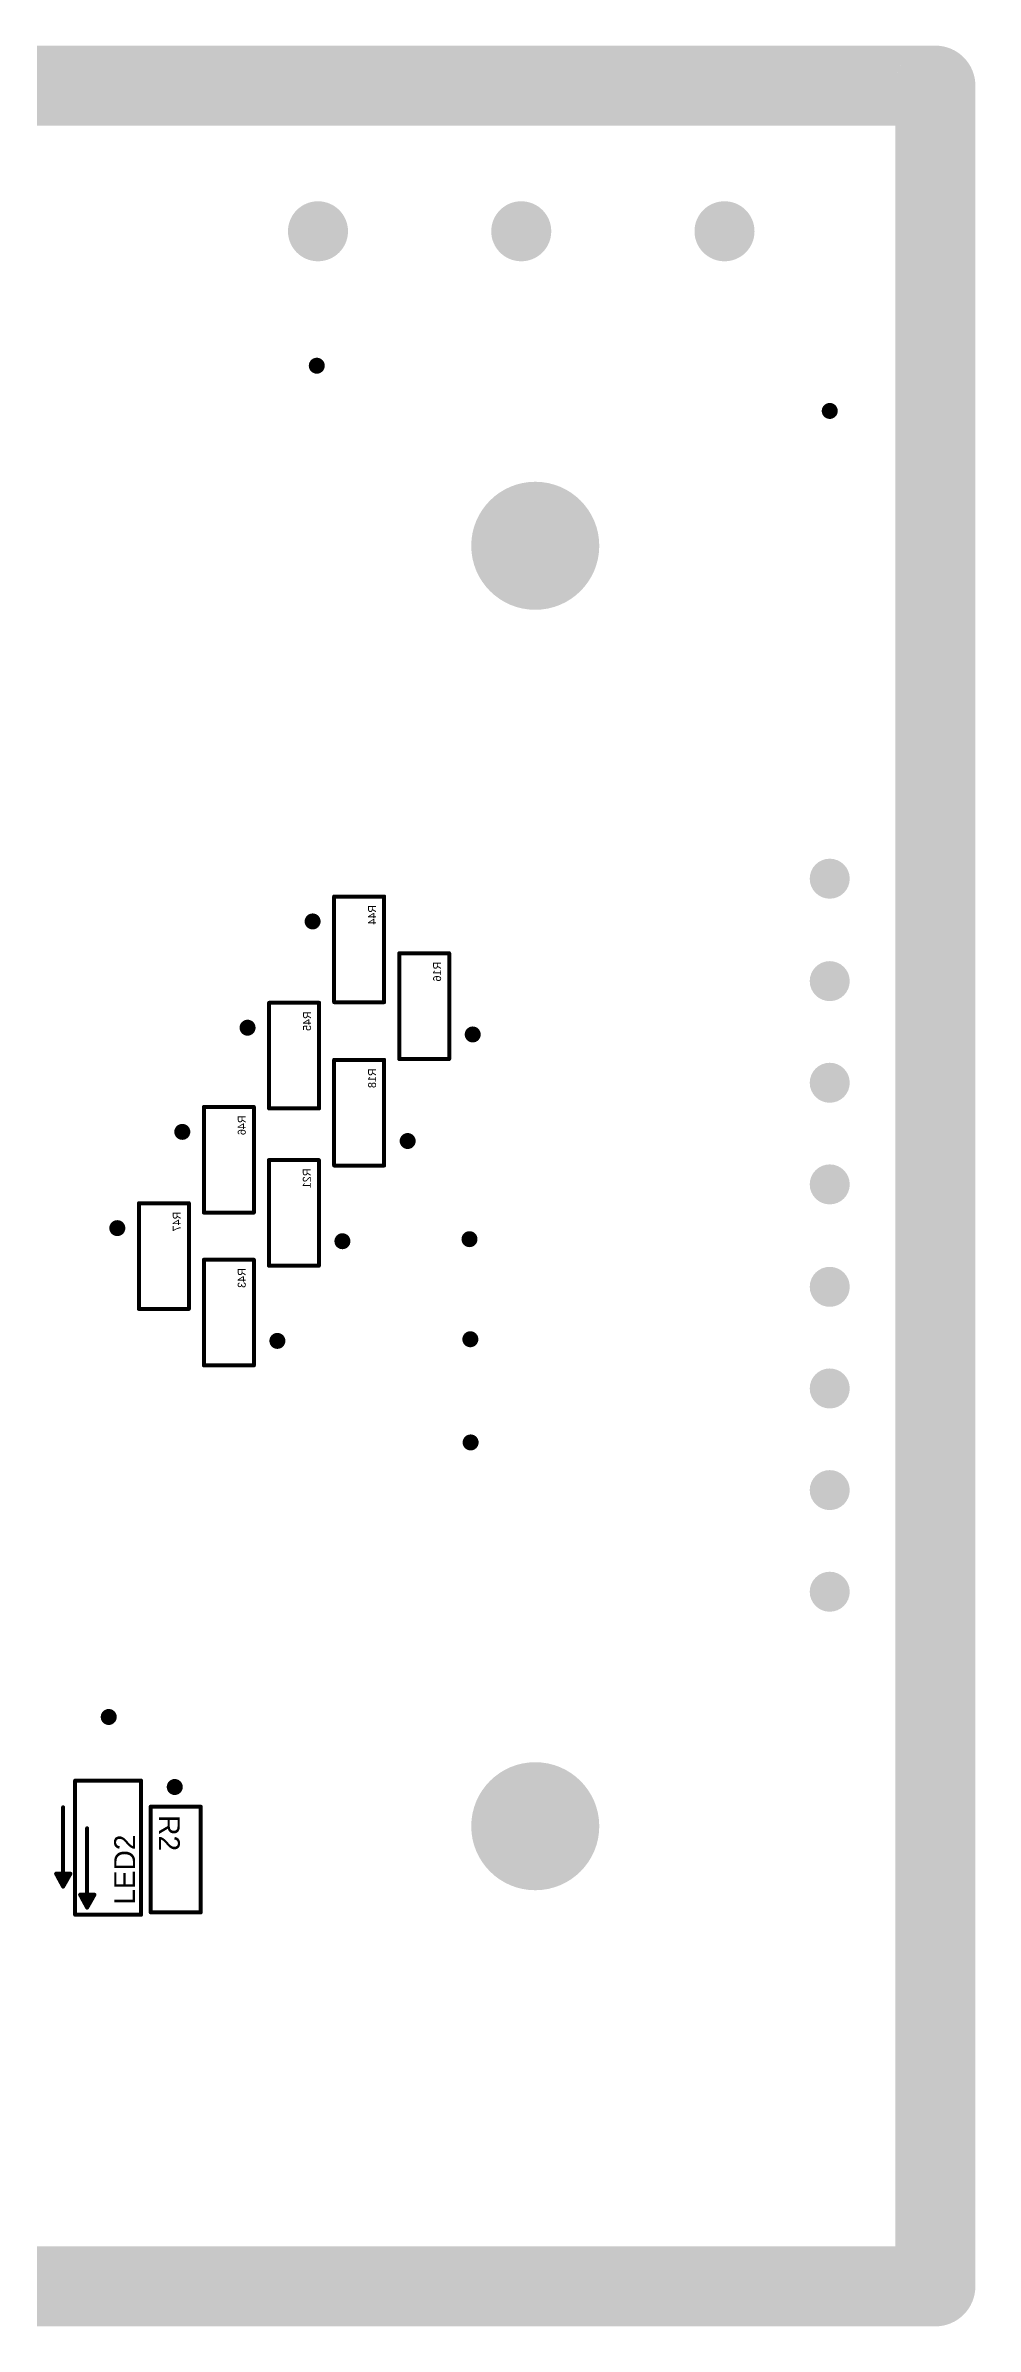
# Model space of a CAD drawing. Header units: millimetres. Extents: x -1 to 116, y -34 to 34.
# Drawn here: x 92.3 to 115.5, y -28.5 to 28.5 of the extents above; entities that cross this region are included whole.
import ezdxf

# ---------------------------------------------------------------- set-up
doc = ezdxf.new("R2010")
doc.units = ezdxf.units.MM
for name, color, linetype in [('KeepOutLayer', 6, 'Continuous'), ('Mechanical13', 56, 'Continuous'), ('PadHoleLayer', 156, 'Continuous'), ('ViaHoleLayer', 16, 'Continuous')]:
    doc.layers.add(name, color=color, linetype=linetype)

# ---------------------------------------------------------------- blocks, each defined once
blk = doc.blocks.new('0603_B_1')
at = {"layer": 'Mechanical13', "const_width": 0.0999998}
for points in [[(1.21500138, 0.62500002), (-1.42499588, 0.62500002)], [(-1.42499588, -0.62500002), (-1.42499588, 0.62500002)], [(1.21500138, -0.62500002), (1.21500138, 0.62500002)], [(1.21500138, -0.62500002), (-1.42499588, -0.62500002)]]:
    blk.add_lwpolyline(points, dxfattribs=at)
at = {"layer": 'Mechanical13', "const_width": 0.0499999}
for points in [[(-1.44999456, 0.62500002, 1), (-1.3999972, 0.62500002, 1)], [(-1.44999456, 0.62500002, 1), (-1.3999972, 0.62500002, 1)], [(1.1900027, 0.62500002, 1), (1.24000006, 0.62500002, 1)], [(1.1900027, 0.62500002, 1), (1.24000006, 0.62500002, 1)], [(-1.44999456, -0.62500002, 1), (-1.3999972, -0.62500002, 1)], [(-1.44999456, -0.62500002, 1), (-1.3999972, -0.62500002, 1)], [(1.1900027, -0.62500002, 1), (1.24000006, -0.62500002, 1)], [(1.1900027, -0.62500002, 1), (1.24000006, -0.62500002, 1)]]:
    blk.add_lwpolyline(points, format="xyb", close=True, dxfattribs=at)
at = {"layer": 'Mechanical13', "text_generation_flag": 2}
blk.add_text('R47', height=0.1999996, rotation=-180, dxfattribs=at).set_placement((-1.21249694, 0.42250106))
blk = doc.blocks.new('0603_B_2')
at = {"layer": 'Mechanical13', "const_width": 0.0999998}
for points in [[(1.21500138, 0.62500002), (-1.42499588, 0.62500002)], [(-1.42499588, -0.62500002), (-1.42499588, 0.62500002)], [(1.21500138, -0.62500002), (1.21500138, 0.62500002)], [(1.21500138, -0.62500002), (-1.42499588, -0.62500002)]]:
    blk.add_lwpolyline(points, dxfattribs=at)
at = {"layer": 'Mechanical13', "const_width": 0.0499999}
for points in [[(-1.44999456, 0.62500002, 1), (-1.3999972, 0.62500002, 1)], [(-1.44999456, 0.62500002, 1), (-1.3999972, 0.62500002, 1)], [(1.1900027, 0.62500002, 1), (1.24000006, 0.62500002, 1)], [(1.1900027, 0.62500002, 1), (1.24000006, 0.62500002, 1)], [(-1.44999456, -0.62500002, 1), (-1.3999972, -0.62500002, 1)], [(-1.44999456, -0.62500002, 1), (-1.3999972, -0.62500002, 1)], [(1.1900027, -0.62500002, 1), (1.24000006, -0.62500002, 1)], [(1.1900027, -0.62500002, 1), (1.24000006, -0.62500002, 1)]]:
    blk.add_lwpolyline(points, format="xyb", close=True, dxfattribs=at)
at = {"layer": 'Mechanical13', "text_generation_flag": 2}
blk.add_text('R46', height=0.1999996, rotation=-180, dxfattribs=at).set_placement((-1.21249694, 0.42250106))
blk = doc.blocks.new('0603_B_3')
at = {"layer": 'Mechanical13', "const_width": 0.0999998}
for points in [[(1.21500138, 0.62500002), (-1.42499588, 0.62500002)], [(-1.42499588, -0.62500002), (-1.42499588, 0.62500002)], [(1.21500138, -0.62500002), (1.21500138, 0.62500002)], [(1.21500138, -0.62500002), (-1.42499588, -0.62500002)]]:
    blk.add_lwpolyline(points, dxfattribs=at)
at = {"layer": 'Mechanical13', "const_width": 0.0499999}
for points in [[(-1.44999456, 0.62500002, 1), (-1.3999972, 0.62500002, 1)], [(-1.44999456, 0.62500002, 1), (-1.3999972, 0.62500002, 1)], [(1.1900027, 0.62500002, 1), (1.24000006, 0.62500002, 1)], [(1.1900027, 0.62500002, 1), (1.24000006, 0.62500002, 1)], [(-1.44999456, -0.62500002, 1), (-1.3999972, -0.62500002, 1)], [(-1.44999456, -0.62500002, 1), (-1.3999972, -0.62500002, 1)], [(1.1900027, -0.62500002, 1), (1.24000006, -0.62500002, 1)], [(1.1900027, -0.62500002, 1), (1.24000006, -0.62500002, 1)]]:
    blk.add_lwpolyline(points, format="xyb", close=True, dxfattribs=at)
at = {"layer": 'Mechanical13', "text_generation_flag": 2}
blk.add_text('R45', height=0.1999996, rotation=-180, dxfattribs=at).set_placement((-1.21249694, 0.42250106))
blk = doc.blocks.new('0603_B_4')
at = {"layer": 'Mechanical13', "const_width": 0.0999998}
for points in [[(1.21500138, 0.62500002), (-1.42499588, 0.62500002)], [(-1.42499588, -0.62500002), (-1.42499588, 0.62500002)], [(1.21500138, -0.62500002), (1.21500138, 0.62500002)], [(1.21500138, -0.62500002), (-1.42499588, -0.62500002)]]:
    blk.add_lwpolyline(points, dxfattribs=at)
at = {"layer": 'Mechanical13', "const_width": 0.0499999}
for points in [[(-1.44999456, 0.62500002, 1), (-1.3999972, 0.62500002, 1)], [(-1.44999456, 0.62500002, 1), (-1.3999972, 0.62500002, 1)], [(1.1900027, 0.62500002, 1), (1.24000006, 0.62500002, 1)], [(1.1900027, 0.62500002, 1), (1.24000006, 0.62500002, 1)], [(-1.44999456, -0.62500002, 1), (-1.3999972, -0.62500002, 1)], [(-1.44999456, -0.62500002, 1), (-1.3999972, -0.62500002, 1)], [(1.1900027, -0.62500002, 1), (1.24000006, -0.62500002, 1)], [(1.1900027, -0.62500002, 1), (1.24000006, -0.62500002, 1)]]:
    blk.add_lwpolyline(points, format="xyb", close=True, dxfattribs=at)
at = {"layer": 'Mechanical13', "text_generation_flag": 2}
blk.add_text('R44', height=0.1999996, rotation=-180, dxfattribs=at).set_placement((-1.21249694, 0.42250106))
blk = doc.blocks.new('0603_B_5')
at = {"layer": 'Mechanical13', "const_width": 0.0999998}
for points in [[(1.21499884, 0.62500002), (-1.42500096, 0.62500002)], [(-1.42500096, -0.62500002), (-1.42500096, 0.62500002)], [(1.21499884, -0.62500002), (1.21499884, 0.62500002)], [(1.21499884, -0.62500002), (-1.42500096, -0.62500002)]]:
    blk.add_lwpolyline(points, dxfattribs=at)
at = {"layer": 'Mechanical13', "const_width": 0.0499999}
for points in [[(-1.44999964, 0.62500002, 1), (-1.40000228, 0.62500002, 1)], [(-1.44999964, 0.62500002, 1), (-1.40000228, 0.62500002, 1)], [(1.19000016, 0.62500002, 1), (1.23999752, 0.62500002, 1)], [(1.19000016, 0.62500002, 1), (1.23999752, 0.62500002, 1)], [(-1.44999964, -0.62500002, 1), (-1.40000228, -0.62500002, 1)], [(-1.44999964, -0.62500002, 1), (-1.40000228, -0.62500002, 1)], [(1.19000016, -0.62500002, 1), (1.23999752, -0.62500002, 1)], [(1.19000016, -0.62500002, 1), (1.23999752, -0.62500002, 1)]]:
    blk.add_lwpolyline(points, format="xyb", close=True, dxfattribs=at)
at = {"layer": 'Mechanical13', "text_generation_flag": 2}
blk.add_text('R43', height=0.1999996, rotation=-180, dxfattribs=at).set_placement((-1.21249948, 0.42249852))
blk = doc.blocks.new('0603_B_6')
at = {"layer": 'Mechanical13', "const_width": 0.0999998}
for points in [[(1.21499884, 0.62500002), (-1.42500096, 0.62500002)], [(-1.42500096, -0.62500002), (-1.42500096, 0.62500002)], [(1.21499884, -0.62500002), (1.21499884, 0.62500002)], [(1.21499884, -0.62500002), (-1.42500096, -0.62500002)]]:
    blk.add_lwpolyline(points, dxfattribs=at)
at = {"layer": 'Mechanical13', "const_width": 0.0499999}
for points in [[(-1.44999964, 0.62500002, 1), (-1.40000228, 0.62500002, 1)], [(-1.44999964, 0.62500002, 1), (-1.40000228, 0.62500002, 1)], [(1.19000016, 0.62500002, 1), (1.23999752, 0.62500002, 1)], [(1.19000016, 0.62500002, 1), (1.23999752, 0.62500002, 1)], [(-1.44999964, -0.62500002, 1), (-1.40000228, -0.62500002, 1)], [(-1.44999964, -0.62500002, 1), (-1.40000228, -0.62500002, 1)], [(1.19000016, -0.62500002, 1), (1.23999752, -0.62500002, 1)], [(1.19000016, -0.62500002, 1), (1.23999752, -0.62500002, 1)]]:
    blk.add_lwpolyline(points, format="xyb", close=True, dxfattribs=at)
at = {"layer": 'Mechanical13', "text_generation_flag": 2}
blk.add_text('R21', height=0.1999996, rotation=-180, dxfattribs=at).set_placement((-1.21249948, 0.42249852))
blk = doc.blocks.new('0603_B_7')
at = {"layer": 'Mechanical13', "const_width": 0.0999998}
for points in [[(1.21499884, 0.62500002), (-1.42500096, 0.62500002)], [(-1.42500096, -0.62500002), (-1.42500096, 0.62500002)], [(1.21499884, -0.62500002), (1.21499884, 0.62500002)], [(1.21499884, -0.62500002), (-1.42500096, -0.62500002)]]:
    blk.add_lwpolyline(points, dxfattribs=at)
at = {"layer": 'Mechanical13', "const_width": 0.0499999}
for points in [[(-1.44999964, 0.62500002, 1), (-1.40000228, 0.62500002, 1)], [(-1.44999964, 0.62500002, 1), (-1.40000228, 0.62500002, 1)], [(1.19000016, 0.62500002, 1), (1.23999752, 0.62500002, 1)], [(1.19000016, 0.62500002, 1), (1.23999752, 0.62500002, 1)], [(-1.44999964, -0.62500002, 1), (-1.40000228, -0.62500002, 1)], [(-1.44999964, -0.62500002, 1), (-1.40000228, -0.62500002, 1)], [(1.19000016, -0.62500002, 1), (1.23999752, -0.62500002, 1)], [(1.19000016, -0.62500002, 1), (1.23999752, -0.62500002, 1)]]:
    blk.add_lwpolyline(points, format="xyb", close=True, dxfattribs=at)
at = {"layer": 'Mechanical13', "text_generation_flag": 2}
blk.add_text('R18', height=0.1999996, rotation=-180, dxfattribs=at).set_placement((-1.21249948, 0.42249852))
blk = doc.blocks.new('0603_B_8')
at = {"layer": 'Mechanical13', "const_width": 0.0999998}
for points in [[(1.21499884, 0.62500002), (-1.42500096, 0.62500002)], [(-1.42500096, -0.62500002), (-1.42500096, 0.62500002)], [(1.21499884, -0.62500002), (1.21499884, 0.62500002)], [(1.21499884, -0.62500002), (-1.42500096, -0.62500002)]]:
    blk.add_lwpolyline(points, dxfattribs=at)
at = {"layer": 'Mechanical13', "const_width": 0.0499999}
for points in [[(-1.44999964, 0.62500002, 1), (-1.40000228, 0.62500002, 1)], [(-1.44999964, 0.62500002, 1), (-1.40000228, 0.62500002, 1)], [(1.19000016, 0.62500002, 1), (1.23999752, 0.62500002, 1)], [(1.19000016, 0.62500002, 1), (1.23999752, 0.62500002, 1)], [(-1.44999964, -0.62500002, 1), (-1.40000228, -0.62500002, 1)], [(-1.44999964, -0.62500002, 1), (-1.40000228, -0.62500002, 1)], [(1.19000016, -0.62500002, 1), (1.23999752, -0.62500002, 1)], [(1.19000016, -0.62500002, 1), (1.23999752, -0.62500002, 1)]]:
    blk.add_lwpolyline(points, format="xyb", close=True, dxfattribs=at)
at = {"layer": 'Mechanical13', "text_generation_flag": 2}
blk.add_text('R16', height=0.1999996, rotation=-180, dxfattribs=at).set_placement((-1.21249948, 0.42249852))
blk = doc.blocks.new('3POLE_MSTBA_ANGLE_16')
at = {"layer": 'PadHoleLayer'}
h = blk.add_hatch(color=156, dxfattribs=at)
edge = h.paths.add_edge_path()
edge.add_arc((0, 0), 0.7499985, 0, 360)
h = blk.add_hatch(color=156, dxfattribs=at)
edge = h.paths.add_edge_path()
edge.add_arc((5.07999746, 0), 0.7499985, 0, 360)
h = blk.add_hatch(color=156, dxfattribs=at)
edge = h.paths.add_edge_path()
edge.add_arc((10.16, 0), 0.7499985, 0, 360)
blk = doc.blocks.new('0603_61')
at = {"layer": 'Mechanical13', "const_width": 0.0999998}
for points in [[(1.21500138, 0.62500002), (-1.42500096, 0.62500002)], [(-1.42500096, -0.62500002), (-1.42500096, 0.62500002)], [(1.21500138, -0.62500002), (1.21500138, 0.62500002)], [(1.21500138, -0.62500002), (-1.42500096, -0.62500002)]]:
    blk.add_lwpolyline(points, dxfattribs=at)
at = {"layer": 'Mechanical13', "const_width": 0.0499999}
for points in [[(-1.44999964, 0.62500002, 1), (-1.40000228, 0.62500002, 1)], [(-1.44999964, 0.62500002, 1), (-1.40000228, 0.62500002, 1)], [(1.1900027, 0.62500002, 1), (1.24000006, 0.62500002, 1)], [(1.1900027, 0.62500002, 1), (1.24000006, 0.62500002, 1)], [(-1.44999964, -0.62500002, 1), (-1.40000228, -0.62500002, 1)], [(-1.44999964, -0.62500002, 1), (-1.40000228, -0.62500002, 1)], [(1.1900027, -0.62500002, 1), (1.24000006, -0.62500002, 1)], [(1.1900027, -0.62500002, 1), (1.24000006, -0.62500002, 1)]]:
    blk.add_lwpolyline(points, format="xyb", close=True, dxfattribs=at)
at = {"layer": 'Mechanical13'}
blk.add_text('R2', height=0.52399946, dxfattribs=at).set_placement((-1.21249948, -0.42249852))
blk = doc.blocks.new('1_8_P___HE_____70')
at = {"layer": 'PadHoleLayer'}
h = blk.add_hatch(color=156, dxfattribs=at)
edge = h.paths.add_edge_path()
edge.add_arc((0, -0.0254), 0.499999, 0, 360)
h = blk.add_hatch(color=156, dxfattribs=at)
edge = h.paths.add_edge_path()
edge.add_arc((2.54, -0.0254), 0.499999, 0, 360)
h = blk.add_hatch(color=156, dxfattribs=at)
edge = h.paths.add_edge_path()
edge.add_arc((5.08, -0.0254), 0.499999, 0, 360)
h = blk.add_hatch(color=156, dxfattribs=at)
edge = h.paths.add_edge_path()
edge.add_arc((7.619999999999999, -0.0254), 0.499999, 0, 360)
h = blk.add_hatch(color=156, dxfattribs=at)
edge = h.paths.add_edge_path()
edge.add_arc((10.17999996, -0.0254), 0.499999, 0, 360)
h = blk.add_hatch(color=156, dxfattribs=at)
edge = h.paths.add_edge_path()
edge.add_arc((12.71999996, -0.0254), 0.499999, 0, 360)
h = blk.add_hatch(color=156, dxfattribs=at)
edge = h.paths.add_edge_path()
edge.add_arc((15.25999996, -0.0254), 0.499999, 0, 360)
h = blk.add_hatch(color=156, dxfattribs=at)
edge = h.paths.add_edge_path()
edge.add_arc((17.81999992, -0.0254), 0.499999, 0, 360)
blk = doc.blocks.new('0805_____76')
at = {"layer": 'Mechanical13', "const_width": 0.0999998}
for points in [[(-0.65000124, 1.32500116), (-0.9724999599999999, 1.15000024)], [(-0.9724999599999999, 1.15000024), (1.01000052, 1.15000024)], [(-0.9724999599999999, 1.15000024), (-0.65000124, 0.96750124)], [(-0.65000124, 1.32500116), (-0.75749912, 1.15000024)], [(-0.75749912, 1.15000024), (-0.65000124, 0.96750124)], [(-0.65000124, 1.32500116), (-0.65000124, 0.96750124)], [(-1.67500046, 0.8500008399999999), (1.67500046, 0.8500008399999999)], [(-1.67500046, 0.8500008399999999), (-1.67500046, -0.8000009399999999)], [(-1.17500146, 0.72499982), (-1.49750018, 0.5499989)], [(-1.49750018, 0.5499989), (-1.17500146, 0.3674999)], [(-1.49750018, 0.5499989), (0.4850003, 0.5499989)], [(-1.17500146, 0.72499982), (-1.28249934, 0.5499989)], [(-1.28249934, 0.5499989), (-1.17500146, 0.3674999)], [(-1.17500146, 0.72499982), (-1.17500146, 0.3674999)], [(1.67500046, 0.8500008399999999), (1.67500046, -0.8000009399999999)], [(-1.67500046, -0.8000009399999999), (1.67500046, -0.8000009399999999)]]:
    blk.add_lwpolyline(points, dxfattribs=at)
at = {"layer": 'Mechanical13', "const_width": 0.0499999}
for points in [[(-0.9974986399999999, 1.15000024, 1), (-0.94750128, 1.15000024, 1)], [(-0.9974986399999999, 1.15000024, 1), (-0.94750128, 1.15000024, 1)], [(-0.9974986399999999, 1.15000024, 1), (-0.94750128, 1.15000024, 1)], [(-0.7824978, 1.15000024, 1), (-0.7325004399999999, 1.15000024, 1)], [(-0.7824978, 1.15000024, 1), (-0.7325004399999999, 1.15000024, 1)], [(-0.67499992, 1.32500116, 1), (-0.62500256, 1.32500116, 1)], [(-0.67499992, 1.32500116, 1), (-0.62500256, 1.32500116, 1)], [(-0.67499992, 1.32500116, 1), (-0.62500256, 1.32500116, 1)], [(0.9850018399999999, 1.15000024, 1), (1.0349992, 1.15000024, 1)], [(-1.69999914, 0.8500008399999999, 1), (-1.65000178, 0.8500008399999999, 1)], [(-1.69999914, 0.8500008399999999, 1), (-1.65000178, 0.8500008399999999, 1)], [(-1.52249886, 0.5499989, 1), (-1.4725015, 0.5499989, 1)], [(-1.52249886, 0.5499989, 1), (-1.4725015, 0.5499989, 1)], [(-1.52249886, 0.5499989, 1), (-1.4725015, 0.5499989, 1)], [(-1.30749802, 0.5499989, 1), (-1.25750066, 0.5499989, 1)], [(-1.30749802, 0.5499989, 1), (-1.25750066, 0.5499989, 1)], [(-1.20000014, 0.72499982, 1), (-1.15000278, 0.72499982, 1)], [(-1.20000014, 0.72499982, 1), (-1.15000278, 0.72499982, 1)], [(-1.20000014, 0.72499982, 1), (-1.15000278, 0.72499982, 1)], [(-0.67499992, 0.96750124, 1), (-0.62500256, 0.96750124, 1)], [(-0.67499992, 0.96750124, 1), (-0.62500256, 0.96750124, 1)], [(-0.67499992, 0.96750124, 1), (-0.62500256, 0.96750124, 1)], [(0.4600016199999999, 0.5499989, 1), (0.50999898, 0.5499989, 1)], [(1.65000178, 0.8500008399999999, 1), (1.69999914, 0.8500008399999999, 1)], [(1.65000178, 0.8500008399999999, 1), (1.69999914, 0.8500008399999999, 1)], [(-1.20000014, 0.3674999, 1), (-1.15000278, 0.3674999, 1)], [(-1.20000014, 0.3674999, 1), (-1.15000278, 0.3674999, 1)], [(-1.20000014, 0.3674999, 1), (-1.15000278, 0.3674999, 1)], [(-1.69999914, -0.8000009399999999, 1), (-1.65000178, -0.8000009399999999, 1)], [(-1.69999914, -0.8000009399999999, 1), (-1.65000178, -0.8000009399999999, 1)], [(1.65000178, -0.8000009399999999, 1), (1.69999914, -0.8000009399999999, 1)], [(1.65000178, -0.8000009399999999, 1), (1.69999914, -0.8000009399999999, 1)]]:
    blk.add_lwpolyline(points, format="xyb", close=True, dxfattribs=at)
at = {"layer": 'Mechanical13'}
blk.add_text('LED2', height=0.52399946, dxfattribs=at).set_placement((-1.42500096, -0.65000124))

msp = doc.modelspace()

# ---------------------------------------------------------------- hatches: boundary and pattern name
at = {"layer": 'PadHoleLayer'}
h = msp.add_hatch(color=156, dxfattribs=at)
edge = h.paths.add_edge_path()
edge.add_arc((104.49999928, 16.00000102), 1.59999934, 0, 360)
h = msp.add_hatch(color=156, dxfattribs=at)
edge = h.paths.add_edge_path()
edge.add_arc((104.49999928, -16.00000102), 1.59999934, 0, 360)
at = {"layer": 'ViaHoleLayer'}
h = msp.add_hatch(color=16, dxfattribs=at)
edge = h.paths.add_edge_path()
edge.add_arc((99.04000004, 20.5000098), 0.1999996, 0, 360)
h = msp.add_hatch(color=16, dxfattribs=at)
edge = h.paths.add_edge_path()
edge.add_arc((111.8599998, 19.36982918), 0.1999996, 0, 360)
h = msp.add_hatch(color=16, dxfattribs=at)
edge = h.paths.add_edge_path()
edge.add_arc((98.93566446, 6.61199592), 0.1999996, 0, 360)
h = msp.add_hatch(color=16, dxfattribs=at)
edge = h.paths.add_edge_path()
edge.add_arc((97.31033115999999, 3.95599666), 0.1999996, 0, 360)
h = msp.add_hatch(color=16, dxfattribs=at)
edge = h.paths.add_edge_path()
edge.add_arc((102.93700012, 3.786997759999999), 0.1999996, 0, 360)
h = msp.add_hatch(color=16, dxfattribs=at)
edge = h.paths.add_edge_path()
edge.add_arc((95.67899838, 1.35299958), 0.1999996, 0, 360)
h = msp.add_hatch(color=16, dxfattribs=at)
edge = h.paths.add_edge_path()
edge.add_arc((101.31166682, 1.12400334), 0.1999996, 0, 360)
h = msp.add_hatch(color=16, dxfattribs=at)
edge = h.paths.add_edge_path()
edge.add_arc((94.05499857999999, -1.05300018), 0.1999996, 0, 360)
h = msp.add_hatch(color=16, dxfattribs=at)
edge = h.paths.add_edge_path()
edge.add_arc((102.85599952, -1.32899912), 0.1999996, 0, 360)
h = msp.add_hatch(color=16, dxfattribs=at)
edge = h.paths.add_edge_path()
edge.add_arc((99.68033404, -1.37999978), 0.1999996, 0, 360)
h = msp.add_hatch(color=16, dxfattribs=at)
edge = h.paths.add_edge_path()
edge.add_arc((98.05500074, -3.87100064), 0.1999996, 0, 360)
h = msp.add_hatch(color=16, dxfattribs=at)
edge = h.paths.add_edge_path()
edge.add_arc((102.87799846, -3.82999742), 0.1999996, 0, 360)
h = msp.add_hatch(color=16, dxfattribs=at)
edge = h.paths.add_edge_path()
edge.add_arc((102.8849987, -6.40899912), 0.1999996, 0, 360)
h = msp.add_hatch(color=16, dxfattribs=at)
edge = h.paths.add_edge_path()
edge.add_arc((93.83999774, -13.26999124), 0.1999996, 0, 360)
h = msp.add_hatch(color=16, dxfattribs=at)
edge = h.paths.add_edge_path()
edge.add_arc((95.48999952, -15.01999028), 0.1999996, 0, 360)

# ---------------------------------------------------------------- linework, layer by layer
at = {"layer": 'KeepOutLayer', "const_width": 2.00000108}
msp.add_lwpolyline([(114.50000214, 27.50000088, -1.496605762665489), (114.50000468, 27.4999958)], format="xyb", dxfattribs=at)
for points in [[(22.50000072, 27.50000088), (114.50000214, 27.50000088)], [(114.50000468, -27.50000088), (114.50000468, 27.49999834)], [(22.50000072, -27.50000088), (114.4999996, -27.50000088)]]:
    msp.add_lwpolyline(points, dxfattribs=at)
at = {"layer": 'KeepOutLayer', "const_width": 1.00000054}
for points in [[(114.00000314, 27.50000088, 1), (115.00000114, 27.50000088, 1)], [(114.00000314, 27.50000088, 1), (115.00000114, 27.50000088, 1)], [(114.00000568, 27.49999834, 1), (115.00000368, 27.49999834, 1)], [(114.00000568, 27.4999958, 1), (115.00000368, 27.4999958, 1)], [(114.0000006, -27.50000088, 1), (114.9999986, -27.50000088, 1)], [(114.00000568, -27.50000088, 1), (115.00000368, -27.50000088, 1)]]:
    msp.add_lwpolyline(points, format="xyb", close=True, dxfattribs=at)

# ---------------------------------------------------------------- block references
msp.add_blockref('3POLE_MSTBA_ANGLE_16', (99.06999997999999, 23.8600107))
for name, p, rotation in [('1_8_P___HE_____70', (111.8345998, -10.13998988), 90), ('0603_B_4', (100.0987076, 5.8090689), 270), ('0603_B_8', (101.7240409, 4.39006488), 270), ('0603_B_3', (98.4733743, 3.15306964), 270), ('0603_B_7', (100.0987076, 1.72707046), 270), ('0603_B_2', (96.84204152, 0.5500725599999999), 270), ('0603_B_6', (98.46737481999999, -0.7769326599999999), 270), ('0603_B_1', (95.21804171999999, -1.8559272), 270), ('0603_B_5', (96.84204152, -3.26793352), 270), ('0805_____76', (93.850206, -16.53702052), 90), ('0603_61', (95.51495755999998, -16.93715434), 270)]:
    msp.add_blockref(name, p, dxfattribs=dict(rotation=rotation))

doc.saveas('drawing.dxf')
